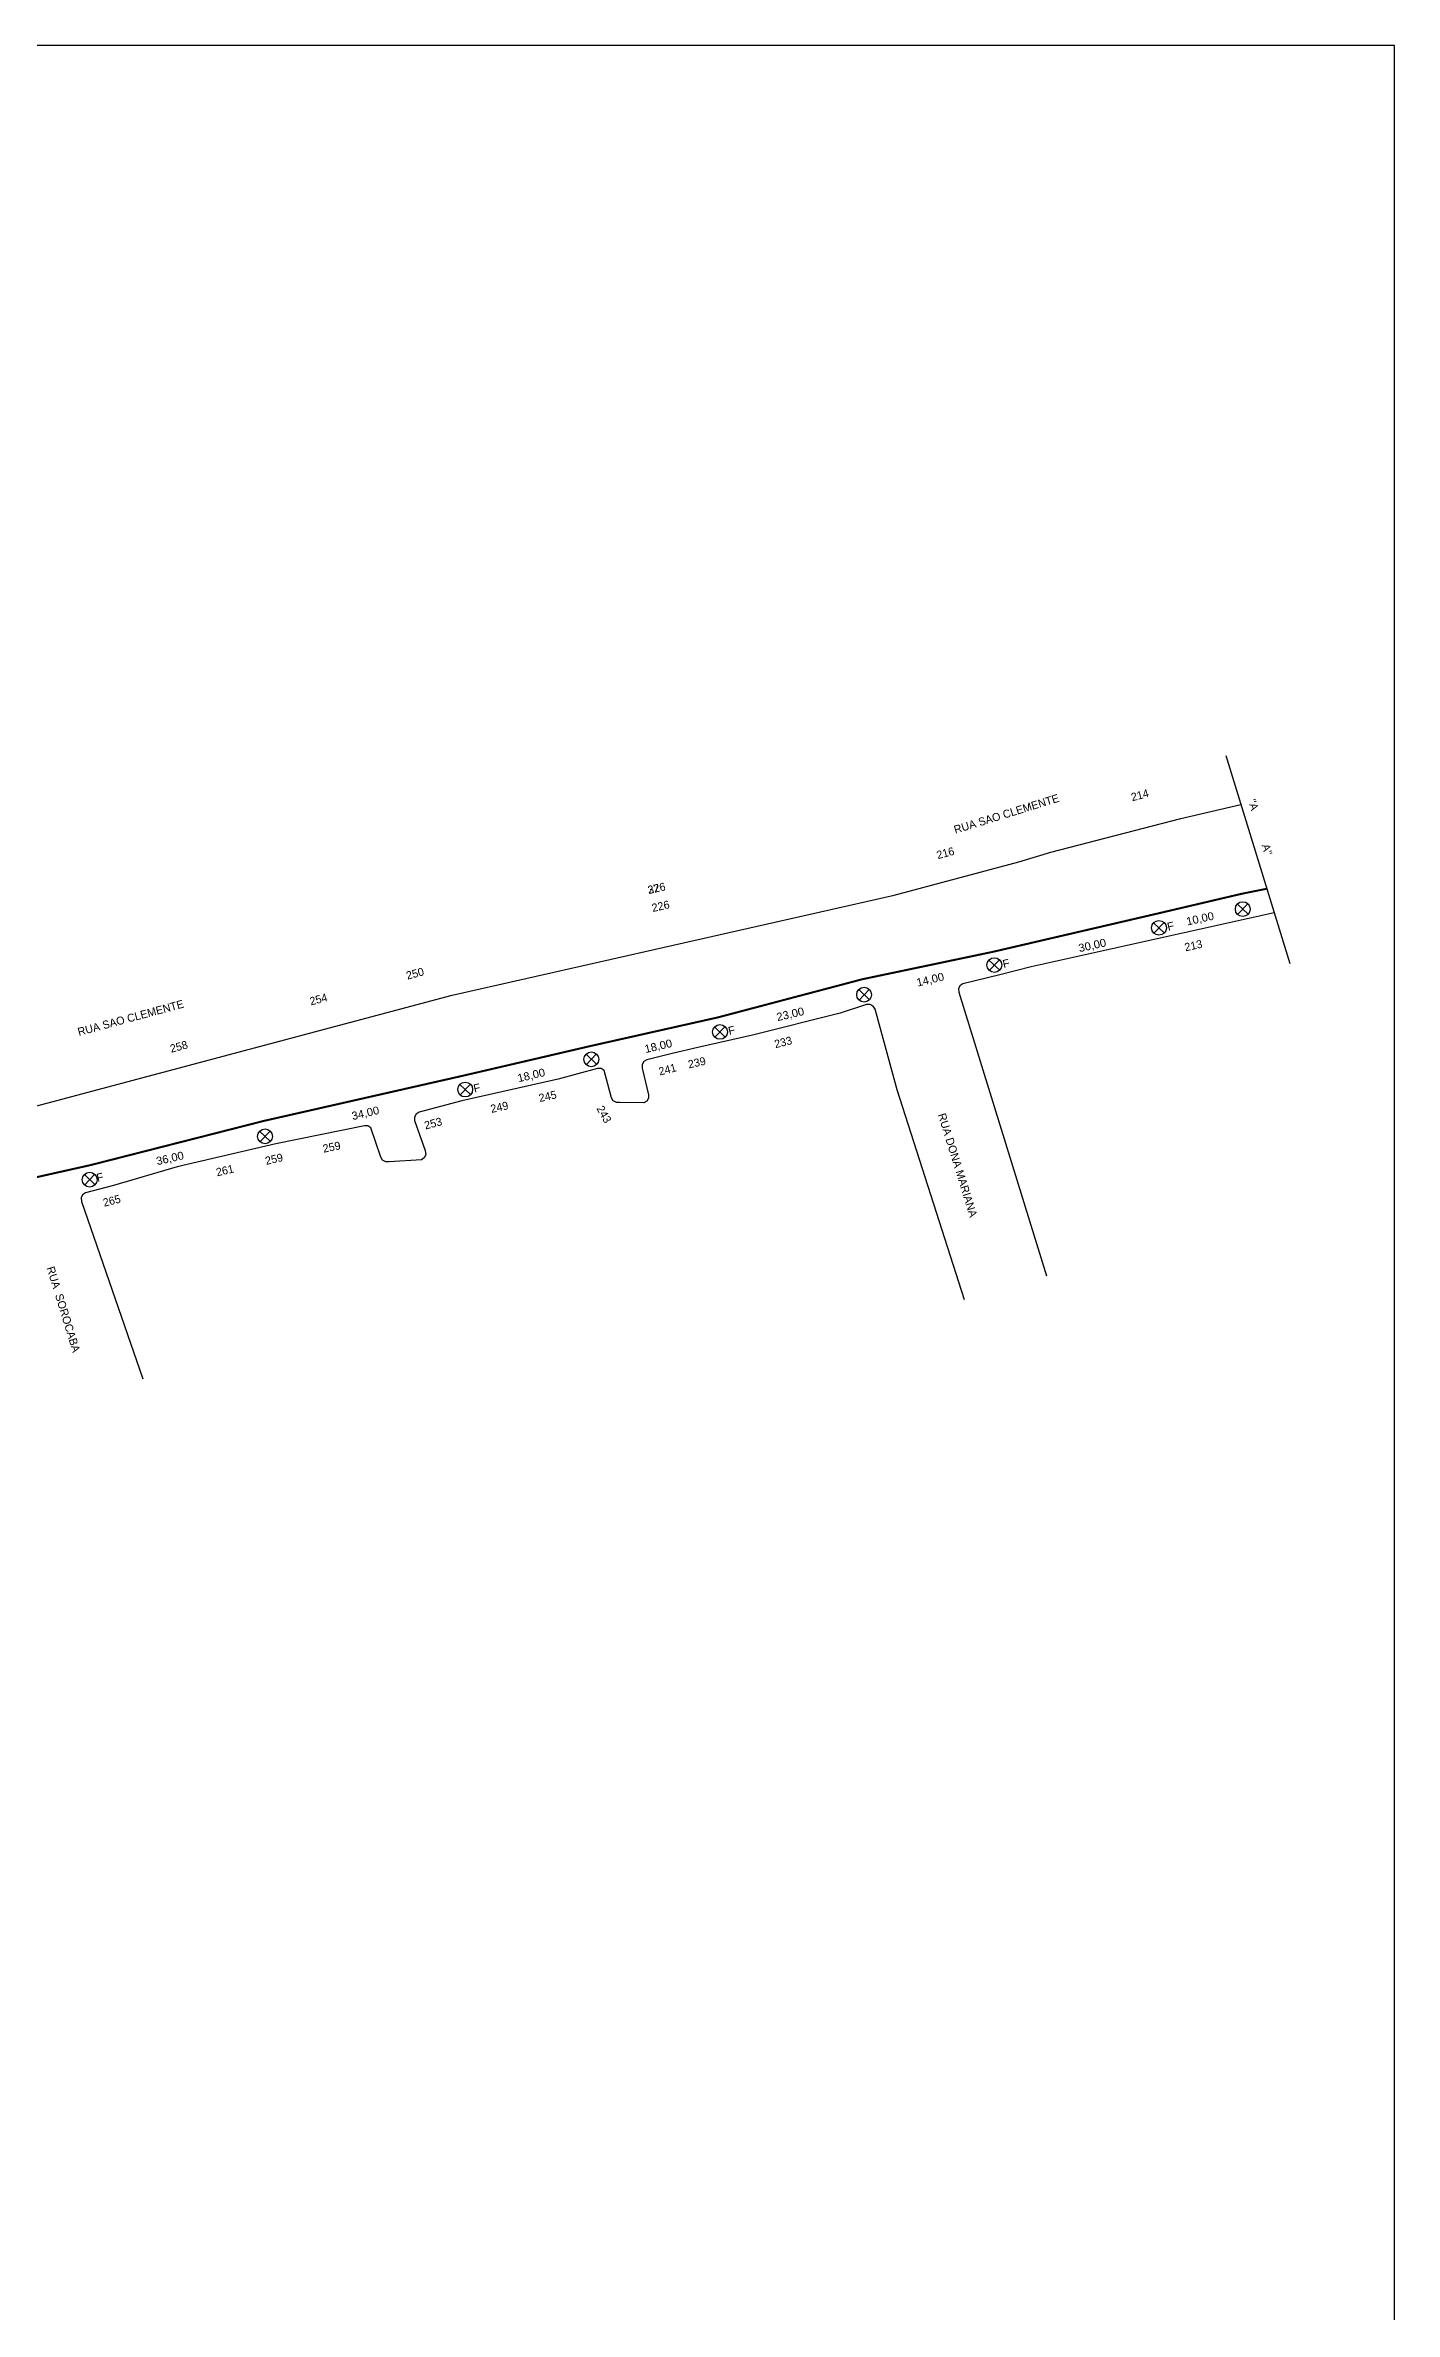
# Model space of a CAD drawing. Header units: inches. Extents: x 10034 to 13570, y 6075 to 9325.
# Drawn here: x 10670.4 to 10872.6, y 8985 to 9324.9 of the extents above; entities that cross this region are included whole.
import ezdxf

# ---------------------------------------------------------------- set-up
doc = ezdxf.new("R2010")
doc.units = ezdxf.units.IN
doc.header["$MEASUREMENT"] = 0
for name, color, linetype in [('ALINHAMENTO PREDIAL', 120, 'Continuous'), ('METRAGEM', 7, 'Continuous'), ('NOME LOGRADOURO', 252, 'Continuous'), ('NUMERAÇÃO', 7, 'Continuous')]:
    doc.layers.add(name, color=color, linetype=linetype)
doc.styles.add('ARIAL', font='arial.ttf')
doc.linetypes.add('FENCELINE1', pattern='A,0.25,-0.1,[133,ltypeshp.shx,S=0.1,R=0,X=-0.1,Y=0],-0.1,1', length=1.45)

msp = doc.modelspace()

# ---------------------------------------------------------------- linework, layer by layer
for points in [[(10034.08, 8730.9), (10872.65, 8730.9), (10872.65, 9324.9), (10034.08, 9324.9), (10034.08, 8730.9)], [(10847.36, 9218.38), (10856.91, 9187.2)]]:
    msp.add_lwpolyline(points)
at = {"color": 1, "linetype": 'FENCELINE1', "ltscale": 2, "const_width": 0.3}
msp.add_lwpolyline([(10656.26, 9152.3), (10677.15, 9156.98), (10703.11, 9163.6), (10733.15, 9170.42), (10752.12, 9174.84), (10771.21, 9179.13), (10792.85, 9184.85), (10812.42, 9188.96), (10836.97, 9194.67), (10849.74, 9197.67), (10853.47, 9198.42)], dxfattribs=at)
at = {"color": 1}
for points in [[(10849.08, 9196.13), (10850.68, 9194.6)], [(10850.64, 9196.16), (10849.11, 9194.56)], [(10836.5, 9193.33), (10838.11, 9191.8)], [(10838.07, 9193.37), (10836.54, 9191.76)], [(10811.83, 9187.73), (10813.44, 9186.21)], [(10813.4, 9187.77), (10811.87, 9186.17)], [(10792.31, 9183.29), (10793.92, 9181.77)], [(10793.88, 9183.33), (10792.35, 9181.73)], [(10770.69, 9177.71), (10772.3, 9176.18)], [(10772.26, 9177.75), (10770.73, 9176.14)], [(10751.42, 9173.6), (10753.02, 9172.07)], [(10752.98, 9173.64), (10751.45, 9172.03)], [(10732.51, 9169.07), (10734.12, 9167.54)], [(10734.08, 9169.11), (10732.55, 9167.51)], [(10702.49, 9162.06), (10704.1, 9160.53)], [(10704.06, 9162.09), (10702.53, 9160.49)], [(10676.21, 9155.56), (10677.81, 9154.03)], [(10677.77, 9155.6), (10676.25, 9153.99)]]:
    msp.add_lwpolyline(points, dxfattribs=at)
for centre in [(10837.31, 9192.56), (10849.88, 9195.36), (10812.64, 9186.97), (10793.11, 9182.53), (10771.5, 9176.95), (10752.22, 9172.84), (10733.31, 9168.31), (10703.3, 9161.29), (10677.01, 9154.79)]:
    msp.add_circle(centre, 1.11, dxfattribs=at)
at = {"layer": 'ALINHAMENTO PREDIAL'}
for points in [[(10522.79, 9194), (10524.21, 9190.33), (10546.89, 9132.89), (10547.47, 9132.32), (10548.09, 9132.29), (10562.07, 9136.23), (10595.35, 9146.2), (10731.33, 9182.45), (10797.61, 9197.45), (10816.29, 9202.44), (10821.11, 9203.93), (10840.59, 9208.93), (10849.6, 9211.07)], [(10523.08, 9193.25), (10524.21, 9190.33), (10546.89, 9132.89), (10547.47, 9132.32), (10548.09, 9132.29), (10562.07, 9136.23), (10595.35, 9146.2), (10731.33, 9182.45), (10797.61, 9197.45), (10816.29, 9202.44), (10821.11, 9203.93), (10840.59, 9208.93), (10849.6, 9211.07)], [(10854.58, 9194.81), (10818.17, 9186.7), (10813.48, 9185.52), (10807.91, 9184.17), (10807.48, 9183.88), (10807.25, 9183.41), (10807.29, 9182.9), (10820.46, 9140.38)], [(10808.14, 9136.75), (10798.08, 9168.27), (10794.76, 9180.35), (10794.49, 9180.79), (10794.04, 9181.05), (10793.49, 9181.04), (10789.51, 9179.77), (10776.38, 9176.48), (10768.17, 9174.59), (10764.34, 9173.72), (10760.56, 9172.75), (10760.11, 9172.49), (10759.85, 9172.04), (10759.85, 9171.53), (10760.8, 9167.53), (10760.8, 9167.01), (10760.55, 9166.56), (10760.1, 9166.3), (10756.48, 9166.36), (10755.97, 9166.35), (10755.51, 9166.61), (10755.25, 9167.05), (10754.12, 9171.18), (10753.68, 9171.45), (10753.16, 9171.46), (10747.24, 9169.86), (10732.78, 9166.6), (10726.4, 9164.9), (10725.96, 9164.64), (10725.71, 9164.18), (10725.72, 9163.66), (10727.32, 9159.17), (10727.41, 9158.52), (10727.18, 9158.05), (10726.75, 9157.76), (10721.91, 9157.49), (10721.39, 9157.48), (10720.93, 9157.72), (10720.66, 9158.16), (10719.14, 9162.57), (10718.71, 9162.86), (10718.19, 9162.89), (10704.9, 9160.15), (10690.12, 9156.74), (10680.57, 9153.93), (10676.37, 9152.83), (10675.95, 9152.53), (10675.73, 9152.06), (10675.78, 9151.52)], [(10675.78, 9151.52), (10684.99, 9124.95)]]:
    msp.add_lwpolyline(points, dxfattribs=at)

# ---------------------------------------------------------------- texts
at = {"color": 1, "style": 'ARIAL'}
for rotation, p in [(13.1569, (10838.7, 9192.11)), (13.1569, (10814.03, 9186.52)), (13.1569, (10772.89, 9176.49)), (13.1569, (10734.7, 9167.85)), (12.8097, (10678.19, 9154.46))]:
    msp.add_text('F', height=1.2, rotation=rotation, dxfattribs=at).set_placement(p)
at = {"layer": 'METRAGEM', "color": 3, "style": 'ARIAL'}
for s, rotation, p in [('10,00', 12.549, (10841.56, 9192.9)), ('30,00', 12.549, (10825.4, 9188.9)), ('14,00', 13.3178, (10801.12, 9183.74)), ('23,00', 13.1569, (10780.14, 9178.56)), ('18,00', 13.1569, (10760.35, 9173.77)), ('18,00', 13.1569, (10741.3, 9169.4)), ('34,00', 13.1569, (10716.44, 9163.72)), ('36,00', 12.8097, (10687.13, 9156.96))]:
    msp.add_text(s, height=1.2, rotation=rotation, dxfattribs=at).set_placement(p)
at = {"layer": 'NOME LOGRADOURO'}
for s, rotation, p in [('RUA SAO CLEMENTE', 17.1781, (10806.79, 9206.66)), ('RUA SAO CLEMENTE', 15.1626, (10675.4, 9176.34)), ('RUA DONA MARIANA', 287.2172, (10804.16, 9164.54)), ('RUA  SOROCABA', 287.1237, (10670.54, 9141.56))]:
    msp.add_text(s, height=1.2, rotation=rotation, dxfattribs=at).set_placement(p)
at = {"layer": 'NUMERAÇÃO'}
for s, rotation, p in [('214', 14.9621, (10833.31, 9211.53)), ("''A            A''", 287.0412, (10850.64, 9211.65)), ('216', 14.9638, (10804.16, 9202.85)), ('37', 12.7644, (10760.82, 9197.62)), ('226', 12.7644, (10760.82, 9197.62)), ('226', 12.7644, (10761.43, 9194.93)), ('213', 12.5554, (10841.3, 9189.03)), ('250', 15.0389, (10724.65, 9184.78)), ('250', 15.0389, (10724.65, 9184.78)), ('250', 15.0389, (10724.65, 9184.78)), ('250', 15.0389, (10724.65, 9184.78)), ('254', 14.9251, (10710.17, 9180.91)), ('258', 14.9251, (10689.24, 9173.82)), ('239', 12.804, (10766.86, 9171.47)), ('233', 14.0741, (10779.82, 9174.5)), ('241', 14.4154, (10762.48, 9170.4)), ('249', 12.7113, (10737.26, 9164.79)), ('245', 12.7113, (10744.49, 9166.42)), ('253', 14.8691, (10727.36, 9162.31)), ('243', 299.0116, (10752.95, 9165.48)), ('243', 299.0116, (10752.95, 9165.48)), ('259', 11.6754, (10712.1, 9158.83)), ('261', 13.0324, (10696.11, 9155.29)), ('259', 13.0324, (10703.48, 9157)), ('265', 14.7186, (10679.18, 9150.72))]:
    msp.add_text(s, height=1.2, rotation=rotation, dxfattribs=at).set_placement(p)

doc.saveas('drawing.dxf')
